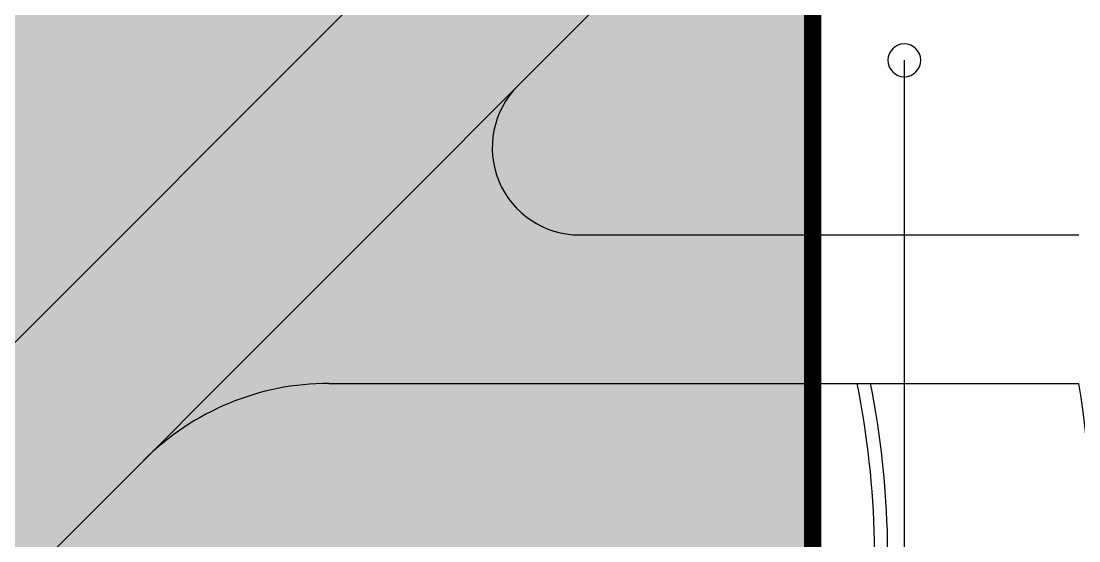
# Model space of a CAD drawing. Header units: millimetres. Extents: x 1145859089 to 1147511753, y -1047484727 to -1047247487.
# Drawn here: x 1145995020 to 1146007141, y -1047428372 to -1047422421 of the extents above; entities that cross this region are included whole.
import ezdxf
from ezdxf.xclip import XClip

# ---------------------------------------------------------------- set-up
doc = ezdxf.new("R2010")
doc.units = ezdxf.units.MM
doc.header["$LTSCALE"] = 100
doc.header["$MEASUREMENT"] = 0
doc.header["$XCLIPFRAME"] = 2
doc.layers.get('0').update_dxf_attribs({"linetype": 'CONTINUOUS'})
doc.layers.add('XREF', color=135, linetype='CONTINUOUS')
doc.layers.add('단지배치도$0$W240910', color=135, linetype='CONTINUOUS')

# ---------------------------------------------------------------- blocks, each defined once
blk = doc.blocks.new('단지배치도$0$zw$9902')
at = {"layer": '단지배치도$0$W240910'}
for p, q in [((74104, -40260, 0), (45683, -68681, 0)), ((65074, -46462, 0), (43925, -67611, 0)), ((63278, -53500, 0), (69000, -53500, 0)), ((60407, -55200, 0), (69000, -55200, 0))]:
    blk.add_line(p, q, dxfattribs=at)
at = {"layer": '단지배치도$0$W240910', "ltscale": 5}
blk.add_line((67000, -51500), (67000, -67682), dxfattribs=at)
at = {"layer": '단지배치도$0$W240910'}
for centre, radius, start, end in [((67000, -51500), 188, 0, 180), ((67000, -51500), 188, 180, 0), ((63278, -52500, 0), 1000, 135, 270), ((60407, -58200, 0), 3000, 90, 135), ((56404, -57220), 10257, 1.2126, 11.3571), ((56404, -57220, 0), 12757, 322.5073, 9.1101), ((56404, -57220), 10407, 1.2126, 11.1913), ((65159, -57034), 1500, 281.6685, 1.2126), ((65159, -57034), 1650, 281.6685, 1.2126)]:
    blk.add_arc(centre, radius, start, end, dxfattribs=at)
blk = doc.blocks.new('단지배치도')
blk.add_blockref('단지배치도$0$zw$9902', (141034, 142437))

msp = doc.modelspace()

# ---------------------------------------------------------------- hatches: boundary and pattern name
at = {"ltscale": 2}
h = msp.add_hatch(color=254, dxfattribs=at)
h.dxf.hatch_style = 1
h.paths.add_polyline_path([(1145990290.826505, -1047418769.30505), (1145990290.826505, -1047434769.30505), (1146004090.826505, -1047434769.30505), (1146004090.826505, -1047418769.30505)])

# ---------------------------------------------------------------- linework, layer by layer
at = {"color": 6, "const_width": 200, "elevation": 0}
msp.add_lwpolyline([(1145990290.826505, -1047418769.30505), (1146004090.826505, -1047418769.30505), (1146004090.826505, -1047434769.30505), (1145990290.826505, -1047434769.30505)], close=True, dxfattribs=at)

# ---------------------------------------------------------------- block references
at = {"layer": 'XREF'}
ref = msp.add_blockref('단지배치도', (1145797106.633357, -1047513806.462535), dxfattribs=at)
XClip(ref).set_block_clipping_path([(72982.4064819524, 34919.7593965302), (360382.4067475507, 255319.7593436702)])

doc.saveas('drawing.dxf')
